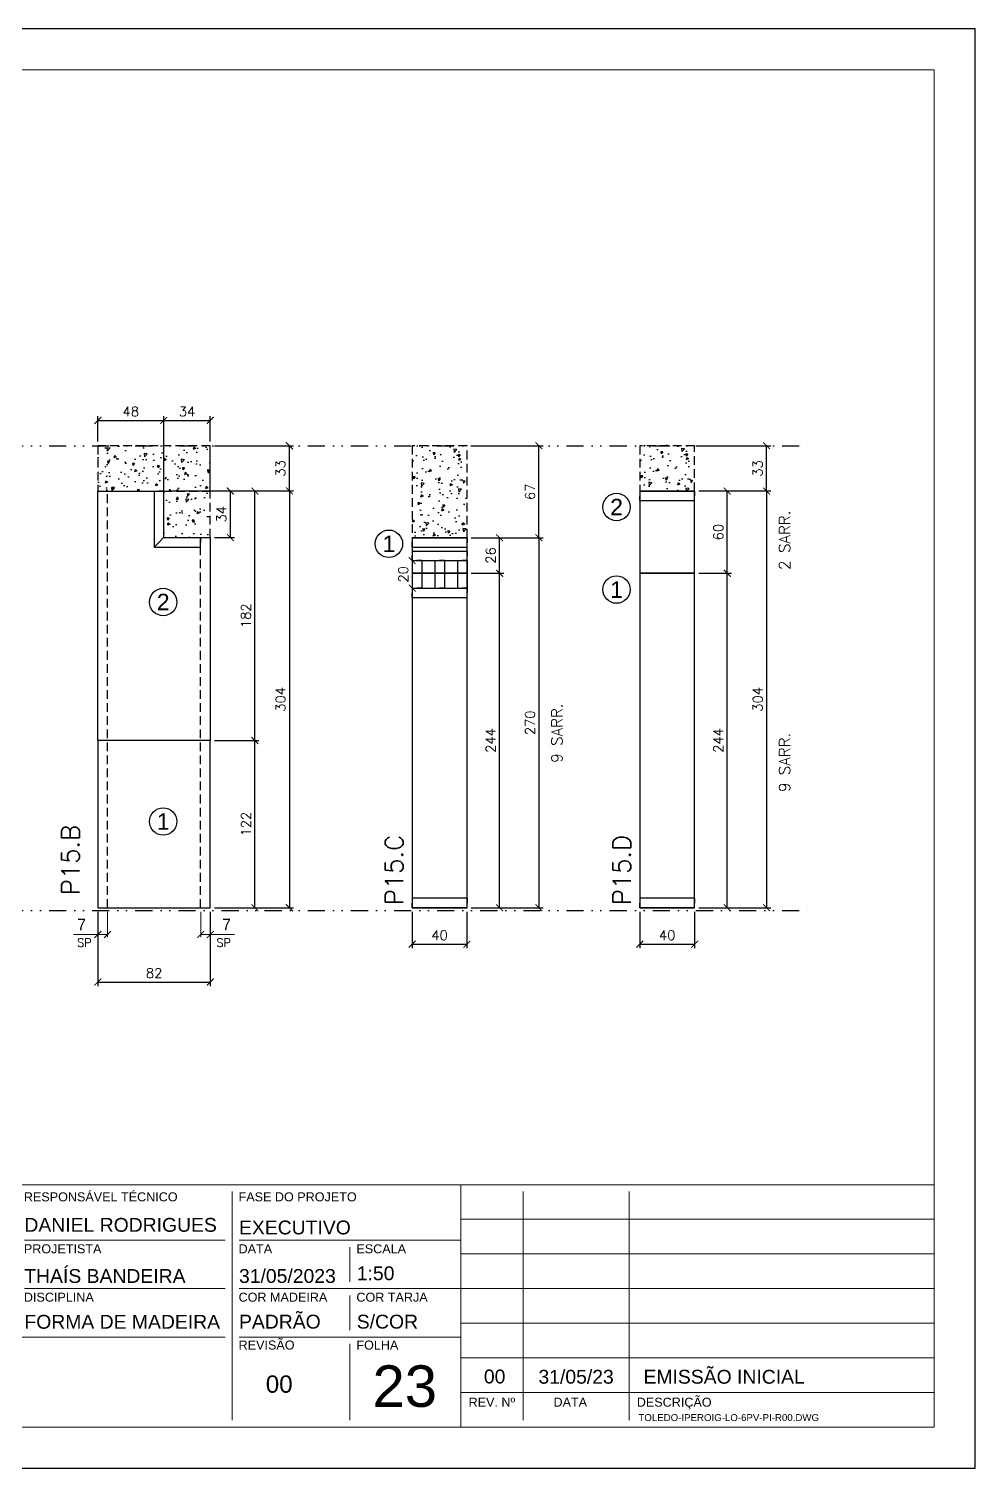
# Model space of a CAD drawing. Extents: x -23436 to 4767, y -4131 to 9755.
# Drawn here: x -15127 to -14436, y 2932 to 3982 of the extents above; entities that cross this region are included whole.
import ezdxf
from ezdxf.enums import TextEntityAlignment as Align

# ---------------------------------------------------------------- set-up
doc = ezdxf.new("R2010")
doc.units = 0
doc.header["$PDMODE"] = 2
doc.header["$PDSIZE"] = 10
doc.linetypes.add('DIVIDE2', pattern=[0.625, 0.25, -0.125, 0, -0.125, 0, -0.125])
doc.linetypes.add('HIDDEN', pattern=[9.525, 6.35, -3.175])
doc.layers.get('0').update_dxf_attribs({"lineweight": 13})
doc.layers.get('Defpoints').update_dxf_attribs({"lineweight": 13})
for name, color, linetype in [('Concreto', 250, 'HIDDEN'), ('Cota', 4, 'Continuous'), ('MB Logo', 254, 'Continuous'), ('Nível', 160, 'Continuous'), ('Painéis', 30, 'Continuous'), ('Romaneio', 10, 'Continuous'), ('Sarr 7x7', 104, 'Continuous'), ('Sarrafo de Pressão', 42, 'HIDDEN')]:
    doc.layers.add(name, color=color, linetype=linetype)
for name, color, linetype, lineweight in [('FOLHA MB', 7, 'Continuous', 13), ('N° FOLHA', 5, 'Continuous', 13), ('Texto Seção', 7, 'Continuous', 15)]:
    doc.layers.add(name, color=color, linetype=linetype, lineweight=lineweight)
doc.layers.add('Laje_Perimetro', color=7, linetype='Continuous', plot=False)
doc.styles.add('ARIAL', font='arial.ttf', dxfattribs={"oblique": 15, "height": 25})
doc.styles.add('MB_C01', font='arial.ttf', dxfattribs={"height": 1.3})
doc.styles.add('MB_C02', font='arial.ttf', dxfattribs={"height": 2})
doc.styles.add('MB_C03', font='arial.ttf', dxfattribs={"height": 2.5})
doc.styles.add('MB_C04', font='arial.ttf', dxfattribs={"height": 6})
doc.styles.add('REGUA-120', font='ROMANS.shx', dxfattribs={"height": 15})
doc.styles.add('ROMANS', font='romans.shx')
doc.styles.add('ROMAS860', font='ROMAS860.SHX')
doc.dimstyles.new('cotas', dxfattribs={"dimtxt": 8.5, "dimasz": 5, "dimexe": 2, "dimexo": 3, "dimgap": 3, "dimtad": 1, "dimdec": 1, "dimzin": 9, "dimdsep": 46, "dimtxsty": 'ROMAS860', "dimblk": 'ARCHTICK', "dimcen": 0, "dimclrd": 4, "dimclre": 4, "dimclrt": 1, "dimadec": 0, "dimazin": 2, "dimtfac": 1, "dimtdec": 1, "dimtix": 1, "dimtmove": 0, "dimatfit": 2, "dimldrblk": 'OBLIQUE', "dimfxl": 0, "dimtolj": 1, "dimtzin": 0, "dimlwd": 13, "dimlwe": 13, "dimarcsym": 0})
doc.dimstyles.new('PAINEL', dxfattribs={"dimtxt": 7, "dimasz": 5, "dimexe": 3, "dimexo": 3, "dimgap": 3, "dimtad": 1, "dimdec": 1, "dimzin": 12, "dimdsep": 46, "dimtxsty": 'ROMANS', "dimblk": 'ARCHTICK', "dimcen": 0, "dimclrd": 4, "dimclre": 4, "dimclrt": 1, "dimadec": 1, "dimazin": 3, "dimtfac": 1, "dimtdec": 1, "dimtmove": 0, "dimatfit": 3, "dimldrblk": 'OBLIQUE', "dimfxl": 0, "dimtolj": 1, "dimtzin": 12, "dimarcsym": 0})
pattern_1 = [(230, (1704.835, -9e-13), (-18.218467, 1.593909), [1.905, -20.955]), (175, (1704.835, -9e-13), (3.524342, -19.105685), [1.524, -16.764058]), (280.45144, (1703.317, 0.133), (-14.694125, -17.511775), [1.619, -17.809024]), (226.1842, (1704.835, -5.08), (-27.107904, 4.204233), [2.8575, -31.4325]), (276.63556, (1702.576, -4.73), (-23.740413, -24.742612), [2.428502, -26.71356]), (171.18415, (1704.835, -5.08), (-23.740413, -24.742612), [2.285997, -25.145973]), (201, (1702.295, -3.81), (-15.161439, 10.22652), [1.905, -20.955]), (146, (1702.295, -3.81), (-6.180203, -18.418797), [1.524, -16.764]), (251.45145, (1701.031, -2.958), (-21.341642, -8.192277), [1.619, -17.808994]), (217.5, (1704.835, -9e-13), (-0.3088603, -8.455504), [0, -16.5608, 0, -17.018, 0, -16.8275]), (187.5, (1704.835, -9e-13), (-6.6819663, -10.0180575), [0, -9.7028, 0, -16.1798, 0, -6.4135]), (147.5, (1710.499, -9e-13), (-13.5590595, 0.5728744), [0, -6.35, 0, -19.812, 0, -26.289]), (137.5, (1713.039, -9e-13), (-14.812918, -2.542649), [0, -8.255, 0, -13.1572, 0, -18.669])]

# ---------------------------------------------------------------- blocks, each defined once
blk = doc.blocks.new('A$C169d8357')
at = {"layer": 'FOLHA MB', "color": 1}
for p, q in [((1109.8, 356.7), (70, 356.7)), ((943.1, 351.7), (943.1, 185)), ((1109.8, 356.7), (1109.8, 179.9)), ((1455, 356.7), (1109.8, 356.7)), ((1155.3, 185), (1155.3, 351.7)), ((1232.6, 351.7), (1232.6, 185)), ((1455, 331.5), (1109.8, 331.5)), ((938.1, 316.3), (791.6, 316.3)), ((1109.8, 316.3), (948.2, 316.3)), ((1029, 311.3), (1029, 286)), ((1455, 306.2), (1109.8, 306.2)), ((938.1, 281), (791.6, 281)), ((1109.8, 281), (948.2, 281)), ((1029, 275.9), (1029, 250.7)), ((1455, 281), (1109.8, 281)), ((1455, 255.7), (1109.8, 255.7)), ((938.1, 245.6), (450.7, 245.6)), ((1109.8, 245.6), (948.2, 245.6)), ((1029, 240.6), (1029, 185)), ((1455, 230.4), (1109.8, 230.4)), ((1455, 205.2), (1109.8, 205.2))]:
    blk.add_line(p, q, dxfattribs=at)
for points in [[(0, 1199.9), (0, 149.9), (1485, 149.9), (1485, 1199.9)], [(70, 1169.9), (70, 179.9), (1455, 179.9), (1455, 1169.9)]]:
    blk.add_lwpolyline(points, close=True, dxfattribs=at)
at = {"layer": 'FOLHA MB', "color": 6, "style": 'MB_C01'}
for s, height, p in [('RESPONSÁVEL TÉCNICO', 6.566, (791.2, 344.6)), ('FASE DO PROJETO', 6.566, (947.8, 344.6)), ('PROJETISTA', 6.57, (791.2, 306.7)), ('DATA', 6.57, (947.8, 306.7)), ('ESCALA', 6.57, (1033.7, 306.7)), ('DISCIPLINA', 6.57, (791.2, 271.4)), ('COR MADEIRA', 6.566, (947.8, 271.4)), ('COR TARJA', 6.57, (1033.7, 271.4)), ('REVISÃO', 6.57, (947.8, 236.5)), ('FOLHA', 6.57, (1033.7, 236.5))]:
    blk.add_text(s, height=height, dxfattribs=at).set_placement(p)
at = {"layer": 'FOLHA MB', "color": 5}
for s, height, style, p in [('DANIEL RODRIGUES', 10.102, 'MB_C02', (791.6, 322.4)), ('EXECUTIVO', 10.1, 'MB_C02', (948.1, 320.5)), ('THAÍS BANDEIRA', 10.102, 'MB_C02', (791.5, 285.1)), ('31/05/2023', 10.1, 'MB_C02', (948.1, 285.1)), ('1:50', 10.1, 'MB_C02', (1034, 287.1)), ('PADRÃO', 10.1, 'MB_C02', (948.1, 251.8)), ('FORMA DE MADEIRA', 10.102, 'MB_C02', (791.6, 251.7)), ('S/COR', 10.1, 'MB_C02', (1034, 251.8)), ('00', 10.1, 'MB_C02', (1126.7, 211.8)), ('31/05/23', 10.1, 'MB_C02', (1166.5, 211.6)), ('EMISSÃO INICIAL', 10.102, 'MB_C02', (1243.1, 211.6)), ('00', 12.63, 'MB_C03', (967.6, 205))]:
    blk.add_text(s, height=height, dxfattribs=dict(at, style=style)).set_placement(p)
at = {"layer": 'FOLHA MB', "color": 6, "style": 'MB_C01'}
for s, p in [('REV. Nº', (1132.5, 198.1)), ('DATA', (1189.7, 198.1)), ('DESCRIÇÃO', (1265.5, 198.1))]:
    blk.add_text(s, height=6.57, dxfattribs=at).set_placement(p, align=Align.MIDDLE_CENTER)
at = {"layer": 'FOLHA MB', "insert": (1239.4, 189.4), "char_height": 5.051, "width": 210.818, "attachment_point": 1, "style": 'MB_C04'}
blk.add_mtext('TOLEDO-IPEROIG-LO-6PV-PI-R00.DWG', dxfattribs=at)
blk = doc.blocks.new('_ArchTick')
at = {"color": 0, "linetype": 'ByBlock', "const_width": 0.15}
blk.add_lwpolyline([(-0.5, -0.5), (0.5, 0.5)], dxfattribs=at)
blk = doc.blocks.new('*D390')
at = {"layer": 'Cota', "color": 4, "lineweight": 13, "transparency": 16777216}
for p, q in [((-15001.2, 3338.1), (-15001.2, 3319.6)), ((-14994.2, 3338.1), (-14994.2, 3319.6)), ((-15001.2, 3321.6), (-14994.2, 3321.6)), ((-14994.2, 3321.6), (-14976.6, 3321.6))]:
    blk.add_line(p, q, dxfattribs=at)
at = {"layer": 'Defpoints', "color": 0, "transparency": 16777216}
for p in [(-15001.2, 3341.1), (-14994.2, 3341.1), (-14994.2, 3321.6)]:
    blk.add_point(p, dxfattribs=at)
at = {"layer": 'Cota', "color": 4, "lineweight": 13, "transparency": 16777216, "xscale": 5, "yscale": 5, "zscale": 5, "rotation": 180}
blk.add_blockref('_ArchTick', (-15001.2, 3321.6), dxfattribs=at)
at = {"layer": 'Cota', "color": 4, "lineweight": 13, "transparency": 16777216, "xscale": 5, "yscale": 5, "zscale": 5}
blk.add_blockref('_ArchTick', (-14994.2, 3321.6), dxfattribs=at)
at = {"layer": 'Cota', "color": 1, "transparency": 16777216, "insert": (-14982.4, 3328.8), "char_height": 8.5, "attachment_point": 5, "style": 'ROMAS860'}
blk.add_mtext('\\A1;7', dxfattribs=at)
blk = doc.blocks.new('_OBLIQUE')
at = {"color": 0, "linetype": 'ByBlock', "lineweight": -2}
for p, q in [((0, 0), (-1, 0)), ((-0.5, -0.5), (0.5, 0.5))]:
    blk.add_line(p, q, dxfattribs=at)
blk = doc.blocks.new('*D301')
at = {"layer": 'Cota', "color": 4, "lineweight": -2, "transparency": 16777216}
for p, q in [((-15076.2, 3338.1), (-15076.2, 3283.9)), ((-14994.2, 3338.1), (-14994.2, 3283.9)), ((-15076.2, 3286.9), (-14994.2, 3286.9))]:
    blk.add_line(p, q, dxfattribs=at)
at = {"layer": 'Defpoints', "color": 0, "transparency": 16777216}
for p in [(-15076.2, 3341.1), (-14994.2, 3341.1), (-14994.2, 3286.9)]:
    blk.add_point(p, dxfattribs=at)
at = {"layer": 'Cota', "color": 4, "lineweight": -2, "transparency": 16777216, "xscale": 5, "yscale": 5, "zscale": 5, "rotation": 180}
blk.add_blockref('_ArchTick', (-15076.2, 3286.9), dxfattribs=at)
at = {"layer": 'Cota', "color": 4, "lineweight": -2, "transparency": 16777216, "xscale": 5, "yscale": 5, "zscale": 5}
blk.add_blockref('_ArchTick', (-14994.2, 3286.9), dxfattribs=at)
at = {"layer": 'Cota', "color": 1, "transparency": 16777216, "insert": (-15035.2, 3293.4), "char_height": 7, "attachment_point": 5, "style": 'ROMANS'}
blk.add_mtext('\\A1;82', dxfattribs=at)
blk = doc.blocks.new('*D302')
at = {"layer": 'Cota', "color": 4, "lineweight": 13, "transparency": 16777216}
for p, q in [((-15076.2, 3338.1), (-15076.2, 3319.6)), ((-15069.2, 3338.1), (-15069.2, 3319.6)), ((-15076.2, 3321.6), (-15093.9, 3321.6)), ((-15069.2, 3321.6), (-15076.2, 3321.6))]:
    blk.add_line(p, q, dxfattribs=at)
at = {"layer": 'Defpoints', "color": 0, "transparency": 16777216}
for p in [(-15076.2, 3341.1), (-15069.2, 3341.1), (-15076.2, 3321.6)]:
    blk.add_point(p, dxfattribs=at)
at = {"layer": 'Cota', "color": 4, "lineweight": 13, "transparency": 16777216, "xscale": 5, "yscale": 5, "zscale": 5, "rotation": 180}
blk.add_blockref('_ArchTick', (-15076.2, 3321.6), dxfattribs=at)
at = {"layer": 'Cota', "color": 4, "lineweight": 13, "transparency": 16777216, "xscale": 5, "yscale": 5, "zscale": 5}
blk.add_blockref('_ArchTick', (-15069.2, 3321.6), dxfattribs=at)
at = {"layer": 'Cota', "color": 1, "transparency": 16777216, "insert": (-15088.1, 3328.8), "char_height": 8.5, "attachment_point": 5, "style": 'ROMAS860'}
blk.add_mtext('\\A1;7', dxfattribs=at)
blk = doc.blocks.new('*D303')
at = {"layer": 'Cota', "color": 4, "lineweight": -2, "transparency": 16777216}
for p, q in [((-14991.2, 3463.1), (-14958.7, 3463.1)), ((-14961.7, 3341.1), (-14961.7, 3463.1)), ((-14991.2, 3341.1), (-14958.7, 3341.1))]:
    blk.add_line(p, q, dxfattribs=at)
at = {"layer": 'Defpoints', "color": 0, "transparency": 16777216}
for p in [(-14994.2, 3463.1), (-14961.7, 3463.1), (-14994.2, 3341.1)]:
    blk.add_point(p, dxfattribs=at)
at = {"layer": 'Cota', "color": 4, "lineweight": -2, "transparency": 16777216, "xscale": 5, "yscale": 5, "zscale": 5}
for p, rotation in [((-14961.7, 3463.1), 90), ((-14961.7, 3341.1), 270)]:
    blk.add_blockref('_ArchTick', p, dxfattribs=dict(at, rotation=rotation))
at = {"layer": 'Cota', "color": 1, "transparency": 16777216, "insert": (-14968.2, 3402.1), "char_height": 7, "attachment_point": 5, "rotation": 90, "style": 'ROMANS'}
blk.add_mtext('\\A1;122', dxfattribs=at)
blk = doc.blocks.new('*D304')
at = {"layer": 'Cota', "color": 4, "lineweight": -2, "transparency": 16777216}
for p, q in [((-14991.2, 3645.1), (-14958.7, 3645.1)), ((-14961.7, 3463.1), (-14961.7, 3645.1)), ((-14991.2, 3463.1), (-14958.7, 3463.1))]:
    blk.add_line(p, q, dxfattribs=at)
at = {"layer": 'Defpoints', "color": 0, "transparency": 16777216}
for p in [(-14994.2, 3645.1), (-14961.7, 3645.1), (-14994.2, 3463.1)]:
    blk.add_point(p, dxfattribs=at)
at = {"layer": 'Cota', "color": 4, "lineweight": -2, "transparency": 16777216, "xscale": 5, "yscale": 5, "zscale": 5}
for p, rotation in [((-14961.7, 3645.1), 90), ((-14961.7, 3463.1), 270)]:
    blk.add_blockref('_ArchTick', p, dxfattribs=dict(at, rotation=rotation))
at = {"layer": 'Cota', "color": 1, "transparency": 16777216, "insert": (-14968.2, 3554.1), "char_height": 7, "attachment_point": 5, "rotation": 90, "style": 'ROMANS'}
blk.add_mtext('\\A1;182', dxfattribs=at)
blk = doc.blocks.new('*D305')
at = {"layer": 'Cota', "color": 4, "lineweight": -2, "transparency": 16777216}
for p, q in [((-14991.2, 3678.1), (-14933.5, 3678.1)), ((-14936.5, 3645.1), (-14936.5, 3678.1)), ((-14991.2, 3645.1), (-14933.5, 3645.1))]:
    blk.add_line(p, q, dxfattribs=at)
at = {"layer": 'Defpoints', "color": 0, "transparency": 16777216}
for p in [(-14994.2, 3678.1), (-14936.5, 3678.1), (-14994.2, 3645.1)]:
    blk.add_point(p, dxfattribs=at)
at = {"layer": 'Cota', "color": 4, "lineweight": -2, "transparency": 16777216, "xscale": 5, "yscale": 5, "zscale": 5}
for p, rotation in [((-14936.5, 3678.1), 90), ((-14936.5, 3645.1), 270)]:
    blk.add_blockref('_ArchTick', p, dxfattribs=dict(at, rotation=rotation))
at = {"layer": 'Cota', "color": 1, "transparency": 16777216, "insert": (-14943, 3661.6), "char_height": 7, "attachment_point": 5, "rotation": 90, "style": 'ROMANS'}
blk.add_mtext('\\A1;33', dxfattribs=at)
blk = doc.blocks.new('*D306')
at = {"layer": 'Cota', "color": 4, "lineweight": -2, "transparency": 16777216}
for p, q in [((-14991.2, 3645.1), (-14933.5, 3645.1)), ((-14936.5, 3645.1), (-14936.5, 3341.1)), ((-14991.2, 3341.1), (-14933.5, 3341.1))]:
    blk.add_line(p, q, dxfattribs=at)
at = {"layer": 'Defpoints', "color": 0, "transparency": 16777216}
for p in [(-14994.2, 3645.1), (-14994.2, 3341.1), (-14936.5, 3341.1)]:
    blk.add_point(p, dxfattribs=at)
at = {"layer": 'Cota', "color": 4, "lineweight": -2, "transparency": 16777216, "xscale": 5, "yscale": 5, "zscale": 5}
for p, rotation in [((-14936.5, 3645.1), 90), ((-14936.5, 3341.1), 270)]:
    blk.add_blockref('_ArchTick', p, dxfattribs=dict(at, rotation=rotation))
at = {"layer": 'Cota', "color": 1, "transparency": 16777216, "insert": (-14943, 3493.1), "char_height": 7, "attachment_point": 5, "rotation": 90, "style": 'ROMANS'}
blk.add_mtext('\\A1;304', dxfattribs=at)
blk = doc.blocks.new('*D307')
at = {"layer": 'Cota', "color": 4, "lineweight": -2, "transparency": 16777216}
for p, q in [((-15076.2, 3681.1), (-15076.2, 3699.6)), ((-15076.2, 3696.6), (-15028.2, 3696.6)), ((-15028.2, 3648.1), (-15028.2, 3699.6))]:
    blk.add_line(p, q, dxfattribs=at)
at = {"layer": 'Defpoints', "color": 0, "transparency": 16777216}
for p in [(-15028.2, 3696.6), (-15076.2, 3678.1), (-15028.2, 3645.1)]:
    blk.add_point(p, dxfattribs=at)
at = {"layer": 'Cota', "color": 4, "lineweight": -2, "transparency": 16777216, "xscale": 5, "yscale": 5, "zscale": 5, "rotation": 180}
blk.add_blockref('_ArchTick', (-15076.2, 3696.6), dxfattribs=at)
at = {"layer": 'Cota', "color": 4, "lineweight": -2, "transparency": 16777216, "xscale": 5, "yscale": 5, "zscale": 5}
blk.add_blockref('_ArchTick', (-15028.2, 3696.6), dxfattribs=at)
at = {"layer": 'Cota', "color": 1, "transparency": 16777216, "insert": (-15052.2, 3703.1), "char_height": 7, "attachment_point": 5, "style": 'ROMANS'}
blk.add_mtext('\\A1;48', dxfattribs=at)
blk = doc.blocks.new('*D308')
at = {"layer": 'Cota', "color": 4, "lineweight": -2, "transparency": 16777216}
for p, q in [((-15028.2, 3681.1), (-15028.2, 3699.6)), ((-15028.2, 3696.6), (-14994.2, 3696.6)), ((-14994.2, 3681.1), (-14994.2, 3699.6))]:
    blk.add_line(p, q, dxfattribs=at)
at = {"layer": 'Defpoints', "color": 0, "transparency": 16777216}
for p in [(-14994.2, 3696.6), (-15028.2, 3678.1), (-14994.2, 3678.1)]:
    blk.add_point(p, dxfattribs=at)
at = {"layer": 'Cota', "color": 4, "lineweight": -2, "transparency": 16777216, "xscale": 5, "yscale": 5, "zscale": 5, "rotation": 180}
blk.add_blockref('_ArchTick', (-15028.2, 3696.6), dxfattribs=at)
at = {"layer": 'Cota', "color": 4, "lineweight": -2, "transparency": 16777216, "xscale": 5, "yscale": 5, "zscale": 5}
blk.add_blockref('_ArchTick', (-14994.2, 3696.6), dxfattribs=at)
at = {"layer": 'Cota', "color": 1, "transparency": 16777216, "insert": (-15011.2, 3703.1), "char_height": 7, "attachment_point": 5, "style": 'ROMANS'}
blk.add_mtext('\\A1;34', dxfattribs=at)
blk = doc.blocks.new('*D309')
at = {"layer": 'Cota', "color": 4, "lineweight": -2, "transparency": 16777216}
for p, q in [((-15025.2, 3645.1), (-14976.6, 3645.1)), ((-14979.6, 3611.1), (-14979.6, 3645.1)), ((-14991.2, 3611.1), (-14976.6, 3611.1))]:
    blk.add_line(p, q, dxfattribs=at)
at = {"layer": 'Defpoints', "color": 0, "transparency": 16777216}
for p in [(-15028.2, 3645.1), (-14979.6, 3645.1), (-14994.2, 3611.1)]:
    blk.add_point(p, dxfattribs=at)
at = {"layer": 'Cota', "color": 4, "lineweight": -2, "transparency": 16777216, "xscale": 5, "yscale": 5, "zscale": 5}
for p, rotation in [((-14979.6, 3645.1), 90), ((-14979.6, 3611.1), 270)]:
    blk.add_blockref('_ArchTick', p, dxfattribs=dict(at, rotation=rotation))
at = {"layer": 'Cota', "color": 1, "transparency": 16777216, "insert": (-14986.1, 3628.1), "char_height": 7, "attachment_point": 5, "rotation": 90, "style": 'ROMANS'}
blk.add_mtext('\\A1;34', dxfattribs=at)
blk = doc.blocks.new('*D317')
at = {"layer": 'Cota', "color": 4, "lineweight": -2, "transparency": 16777216}
for p, q in [((-14804, 3585.1), (-14780.2, 3585.1)), ((-14783.2, 3341.1), (-14783.2, 3585.1)), ((-14804, 3341.1), (-14780.2, 3341.1))]:
    blk.add_line(p, q, dxfattribs=at)
at = {"layer": 'Defpoints', "color": 0, "transparency": 16777216}
for p in [(-14807, 3585.1), (-14783.2, 3585.1), (-14807, 3341.1)]:
    blk.add_point(p, dxfattribs=at)
at = {"layer": 'Cota', "color": 4, "lineweight": -2, "transparency": 16777216, "xscale": 5, "yscale": 5, "zscale": 5}
for p, rotation in [((-14783.2, 3585.1), 90), ((-14783.2, 3341.1), 270)]:
    blk.add_blockref('_ArchTick', p, dxfattribs=dict(at, rotation=rotation))
at = {"layer": 'Cota', "color": 1, "transparency": 16777216, "insert": (-14789.7, 3463.1), "char_height": 7, "attachment_point": 5, "rotation": 90, "style": 'ROMANS'}
blk.add_mtext('\\A1;244', dxfattribs=at)
blk = doc.blocks.new('*D318')
at = {"layer": 'Cota', "color": 4, "lineweight": -2, "transparency": 16777216}
for p, q in [((-14804, 3611), (-14780.2, 3611)), ((-14783.2, 3585.1), (-14783.2, 3611)), ((-14804, 3585.1), (-14780.2, 3585.1))]:
    blk.add_line(p, q, dxfattribs=at)
at = {"layer": 'Defpoints', "color": 0, "transparency": 16777216}
for p in [(-14807, 3611), (-14783.2, 3611), (-14807, 3585.1)]:
    blk.add_point(p, dxfattribs=at)
at = {"layer": 'Cota', "color": 4, "lineweight": -2, "transparency": 16777216, "xscale": 5, "yscale": 5, "zscale": 5}
for p, rotation in [((-14783.2, 3611), 90), ((-14783.2, 3585.1), 270)]:
    blk.add_blockref('_ArchTick', p, dxfattribs=dict(at, rotation=rotation))
at = {"layer": 'Cota', "color": 1, "transparency": 16777216, "insert": (-14789.7, 3598.1), "char_height": 7, "attachment_point": 5, "rotation": 90, "style": 'ROMANS'}
blk.add_mtext('\\A1;26', dxfattribs=at)
blk = doc.blocks.new('*D319')
at = {"layer": 'Cota', "color": 4, "lineweight": -2, "transparency": 16777216}
for p, q in [((-14804, 3678.1), (-14751.5, 3678.1)), ((-14754.5, 3611), (-14754.5, 3678.1)), ((-14804, 3611), (-14751.5, 3611))]:
    blk.add_line(p, q, dxfattribs=at)
at = {"layer": 'Defpoints', "color": 0, "transparency": 16777216}
for p in [(-14807, 3678.1), (-14754.5, 3678.1), (-14807, 3611)]:
    blk.add_point(p, dxfattribs=at)
at = {"layer": 'Cota', "color": 4, "lineweight": -2, "transparency": 16777216, "xscale": 5, "yscale": 5, "zscale": 5}
for p, rotation in [((-14754.5, 3678.1), 90), ((-14754.5, 3611), 270)]:
    blk.add_blockref('_ArchTick', p, dxfattribs=dict(at, rotation=rotation))
at = {"layer": 'Cota', "color": 1, "transparency": 16777216, "insert": (-14761, 3644.5), "char_height": 7, "attachment_point": 5, "rotation": 90, "style": 'ROMANS'}
blk.add_mtext('\\A1;67', dxfattribs=at)
blk = doc.blocks.new('*D320')
at = {"layer": 'Cota', "color": 4, "lineweight": -2, "transparency": 16777216}
for p, q in [((-14804, 3611), (-14751.5, 3611)), ((-14754.5, 3611), (-14754.5, 3341.1)), ((-14798.9, 3341.1), (-14751.5, 3341.1))]:
    blk.add_line(p, q, dxfattribs=at)
at = {"layer": 'Defpoints', "color": 0, "transparency": 16777216}
for p in [(-14807, 3611), (-14801.9, 3341.1), (-14754.5, 3341.1)]:
    blk.add_point(p, dxfattribs=at)
at = {"layer": 'Cota', "color": 4, "lineweight": -2, "transparency": 16777216, "xscale": 5, "yscale": 5, "zscale": 5}
for p, rotation in [((-14754.5, 3611), 90), ((-14754.5, 3341.1), 270)]:
    blk.add_blockref('_ArchTick', p, dxfattribs=dict(at, rotation=rotation))
at = {"layer": 'Cota', "color": 1, "transparency": 16777216, "insert": (-14761, 3476), "char_height": 7, "attachment_point": 5, "rotation": 90, "style": 'ROMANS'}
blk.add_mtext('\\A1;270', dxfattribs=at)
blk = doc.blocks.new('*D321')
at = {"layer": 'Cota', "color": 4, "lineweight": -2, "transparency": 16777216}
for p, q in [((-14847, 3338.1), (-14847, 3311.5)), ((-14807, 3338.1), (-14807, 3311.5)), ((-14847, 3314.5), (-14807, 3314.5))]:
    blk.add_line(p, q, dxfattribs=at)
at = {"layer": 'Defpoints', "color": 0, "transparency": 16777216}
for p in [(-14847, 3341.1), (-14807, 3341.1), (-14807, 3314.5)]:
    blk.add_point(p, dxfattribs=at)
at = {"layer": 'Cota', "color": 4, "lineweight": -2, "transparency": 16777216, "xscale": 5, "yscale": 5, "zscale": 5, "rotation": 180}
blk.add_blockref('_ArchTick', (-14847, 3314.5), dxfattribs=at)
at = {"layer": 'Cota', "color": 4, "lineweight": -2, "transparency": 16777216, "xscale": 5, "yscale": 5, "zscale": 5}
blk.add_blockref('_ArchTick', (-14807, 3314.5), dxfattribs=at)
at = {"layer": 'Cota', "color": 1, "transparency": 16777216, "insert": (-14827, 3321), "char_height": 7, "attachment_point": 5, "style": 'ROMANS'}
blk.add_mtext('\\A1;40', dxfattribs=at)
blk = doc.blocks.new('*D322')
at = {"layer": 'Cota', "color": 4, "lineweight": -2, "transparency": 16777216}
for p, q in [((-14638, 3585.1), (-14614.2, 3585.1)), ((-14617.2, 3341.1), (-14617.2, 3585.1)), ((-14638, 3341.1), (-14614.2, 3341.1))]:
    blk.add_line(p, q, dxfattribs=at)
at = {"layer": 'Defpoints', "color": 0, "transparency": 16777216}
for p in [(-14641, 3585.1), (-14617.2, 3585.1), (-14641, 3341.1)]:
    blk.add_point(p, dxfattribs=at)
at = {"layer": 'Cota', "color": 4, "lineweight": -2, "transparency": 16777216, "xscale": 5, "yscale": 5, "zscale": 5}
for p, rotation in [((-14617.2, 3585.1), 90), ((-14617.2, 3341.1), 270)]:
    blk.add_blockref('_ArchTick', p, dxfattribs=dict(at, rotation=rotation))
at = {"layer": 'Cota', "color": 1, "transparency": 16777216, "insert": (-14623.7, 3463.1), "char_height": 7, "attachment_point": 5, "rotation": 90, "style": 'ROMANS'}
blk.add_mtext('\\A1;244', dxfattribs=at)
blk = doc.blocks.new('*D323')
at = {"layer": 'Cota', "color": 4, "lineweight": -2, "transparency": 16777216}
for p, q in [((-14638, 3645.1), (-14614.2, 3645.1)), ((-14617.2, 3585.1), (-14617.2, 3645.1)), ((-14638, 3585.1), (-14614.2, 3585.1))]:
    blk.add_line(p, q, dxfattribs=at)
at = {"layer": 'Defpoints', "color": 0, "transparency": 16777216}
for p in [(-14641, 3645.1), (-14617.2, 3645.1), (-14641, 3585.1)]:
    blk.add_point(p, dxfattribs=at)
at = {"layer": 'Cota', "color": 4, "lineweight": -2, "transparency": 16777216, "xscale": 5, "yscale": 5, "zscale": 5}
for p, rotation in [((-14617.2, 3645.1), 90), ((-14617.2, 3585.1), 270)]:
    blk.add_blockref('_ArchTick', p, dxfattribs=dict(at, rotation=rotation))
at = {"layer": 'Cota', "color": 1, "transparency": 16777216, "insert": (-14623.7, 3615.1), "char_height": 7, "attachment_point": 5, "rotation": 90, "style": 'ROMANS'}
blk.add_mtext('\\A1;60', dxfattribs=at)
blk = doc.blocks.new('*D324')
at = {"layer": 'Cota', "color": 4, "lineweight": -2, "transparency": 16777216}
for p, q in [((-14638, 3678.1), (-14585.5, 3678.1)), ((-14588.5, 3645.1), (-14588.5, 3678.1)), ((-14638, 3645.1), (-14585.5, 3645.1))]:
    blk.add_line(p, q, dxfattribs=at)
at = {"layer": 'Defpoints', "color": 0, "transparency": 16777216}
for p in [(-14641, 3678.1), (-14588.5, 3678.1), (-14641, 3645.1)]:
    blk.add_point(p, dxfattribs=at)
at = {"layer": 'Cota', "color": 4, "lineweight": -2, "transparency": 16777216, "xscale": 5, "yscale": 5, "zscale": 5}
for p, rotation in [((-14588.5, 3678.1), 90), ((-14588.5, 3645.1), 270)]:
    blk.add_blockref('_ArchTick', p, dxfattribs=dict(at, rotation=rotation))
at = {"layer": 'Cota', "color": 1, "transparency": 16777216, "insert": (-14595, 3661.6), "char_height": 7, "attachment_point": 5, "rotation": 90, "style": 'ROMANS'}
blk.add_mtext('\\A1;33', dxfattribs=at)
blk = doc.blocks.new('*D325')
at = {"layer": 'Cota', "color": 4, "lineweight": -2, "transparency": 16777216}
for p, q in [((-14638, 3645.1), (-14585.5, 3645.1)), ((-14588.5, 3645.1), (-14588.5, 3341.1)), ((-14632.8, 3341.1), (-14585.5, 3341.1))]:
    blk.add_line(p, q, dxfattribs=at)
at = {"layer": 'Defpoints', "color": 0, "transparency": 16777216}
for p in [(-14641, 3645.1), (-14635.8, 3341.1), (-14588.5, 3341.1)]:
    blk.add_point(p, dxfattribs=at)
at = {"layer": 'Cota', "color": 4, "lineweight": -2, "transparency": 16777216, "xscale": 5, "yscale": 5, "zscale": 5}
for p, rotation in [((-14588.5, 3645.1), 90), ((-14588.5, 3341.1), 270)]:
    blk.add_blockref('_ArchTick', p, dxfattribs=dict(at, rotation=rotation))
at = {"layer": 'Cota', "color": 1, "transparency": 16777216, "insert": (-14595, 3493.1), "char_height": 7, "attachment_point": 5, "rotation": 90, "style": 'ROMANS'}
blk.add_mtext('\\A1;304', dxfattribs=at)
blk = doc.blocks.new('*D326')
at = {"layer": 'Cota', "color": 4, "lineweight": -2, "transparency": 16777216}
for p, q in [((-14681, 3338.1), (-14681, 3311.5)), ((-14641, 3338.1), (-14641, 3311.5)), ((-14681, 3314.5), (-14641, 3314.5))]:
    blk.add_line(p, q, dxfattribs=at)
at = {"layer": 'Defpoints', "color": 0, "transparency": 16777216}
for p in [(-14681, 3341.1), (-14641, 3341.1), (-14641, 3314.5)]:
    blk.add_point(p, dxfattribs=at)
at = {"layer": 'Cota', "color": 4, "lineweight": -2, "transparency": 16777216, "xscale": 5, "yscale": 5, "zscale": 5, "rotation": 180}
blk.add_blockref('_ArchTick', (-14681, 3314.5), dxfattribs=at)
at = {"layer": 'Cota', "color": 4, "lineweight": -2, "transparency": 16777216, "xscale": 5, "yscale": 5, "zscale": 5}
blk.add_blockref('_ArchTick', (-14641, 3314.5), dxfattribs=at)
at = {"layer": 'Cota', "color": 1, "transparency": 16777216, "insert": (-14661, 3321), "char_height": 7, "attachment_point": 5, "style": 'ROMANS'}
blk.add_mtext('\\A1;40', dxfattribs=at)
blk = doc.blocks.new('*D1047')
at = {"layer": 'Cota', "color": 4, "lineweight": -2, "transparency": 16777216}
blk.add_line((-14847, 3594.3), (-14847, 3574.3), dxfattribs=at)
at = {"layer": 'Defpoints', "color": 0, "transparency": 16777216}
for p in [(-14847, 3594.3), (-14847, 3574.3), (-14847, 3574.3)]:
    blk.add_point(p, dxfattribs=at)
at = {"layer": 'Cota', "color": 4, "lineweight": -2, "transparency": 16777216, "xscale": 5, "yscale": 5, "zscale": 5}
for p, rotation in [((-14847, 3594.3), 90), ((-14847, 3574.3), 270)]:
    blk.add_blockref('_ArchTick', p, dxfattribs=dict(at, rotation=rotation))
at = {"layer": 'Cota', "color": 1, "transparency": 16777216, "insert": (-14853.5, 3584.3), "char_height": 7, "attachment_point": 5, "rotation": 90, "style": 'ROMANS'}
blk.add_mtext('\\A1;20', dxfattribs=at)

msp = doc.modelspace()

# ---------------------------------------------------------------- hatches: boundary and pattern name
at = {"layer": 'Concreto'}
h = msp.add_hatch(dxfattribs=at)
h.set_pattern_fill('AR-CONC', color=256, scale=0.1, angle=-180)
h.set_pattern_definition(pattern_1)
h.paths.add_polyline_path([(-15076.24, 3645.057), (-14994.24, 3645.057), (-14994.24, 3678.057), (-15076.24, 3678.057)])
h = msp.add_hatch(dxfattribs=at)
h.set_pattern_fill('AR-CONC', color=256, scale=0.1, angle=-180)
h.set_pattern_definition(pattern_1)
h.paths.add_polyline_path([(-15028.24, 3611.057), (-14994.24, 3611.057), (-14994.24, 3678.057), (-15028.24, 3678.057)])
h = msp.add_hatch(dxfattribs=at)
h.set_pattern_fill('AR-CONC', color=256, scale=0.1, angle=-180)
h.set_pattern_definition([(230, (1585, -9e-13), (-18.218467, 1.593909), [1.905, -20.955]), (175, (1585, -9e-13), (3.524342, -19.105685), [1.524, -16.764058]), (280.45144, (1583.482, 0.133), (-14.694125, -17.511775), [1.619, -17.809024]), (226.1842, (1585, -5.08), (-27.107904, 4.204233), [2.8575, -31.4325]), (276.63556, (1582.74, -4.73), (-23.740413, -24.742612), [2.428502, -26.71356]), (171.18415, (1585, -5.08), (-23.740413, -24.742612), [2.285997, -25.145973]), (201, (1582.46, -3.81), (-15.161439, 10.22652), [1.905, -20.955]), (146, (1582.46, -3.81), (-6.180203, -18.418797), [1.524, -16.764]), (251.45145, (1581.197, -2.958), (-21.341642, -8.192277), [1.619, -17.808994]), (217.5, (1585, -9e-13), (-0.3088603, -8.455504), [0, -16.5608, 0, -17.018, 0, -16.8275]), (187.5, (1585, -9e-13), (-6.6819663, -10.0180575), [0, -9.7028, 0, -16.1798, 0, -6.4135]), (147.5, (1590.664, -9e-13), (-13.5590595, 0.5728744), [0, -6.35, 0, -19.812, 0, -26.289]), (137.5, (1593.204, -9e-13), (-14.812918, -2.542649), [0, -8.255, 0, -13.1572, 0, -18.669])])
h.paths.add_polyline_path([(-14846.998, 3611.057), (-14806.998, 3611.057), (-14806.998, 3678.057), (-14846.998, 3678.057)])
h = msp.add_hatch(dxfattribs=at)
h.set_pattern_fill('AR-CONC', color=256, scale=0.1, angle=-180)
h.set_pattern_definition([(230, (1751.021, 0.51), (-18.218467, 1.593909), [1.905, -20.955]), (175, (1751.021, 0.51), (3.524342, -19.105685), [1.524, -16.764058]), (280.45144, (1749.503, 0.643), (-14.694125, -17.511775), [1.619, -17.809024]), (226.1842, (1751.02, -4.57), (-27.107904, 4.204233), [2.8575, -31.4325]), (276.63556, (1748.762, -4.22), (-23.740413, -24.742612), [2.428502, -26.71356]), (171.18415, (1751.02, -4.57), (-23.740413, -24.742612), [2.285997, -25.145973]), (201, (1748.481, -3.3), (-15.161439, 10.22652), [1.905, -20.955]), (146, (1748.481, -3.3), (-6.180203, -18.418797), [1.524, -16.764]), (251.45145, (1747.218, -2.448), (-21.341642, -8.192277), [1.619, -17.808994]), (217.5, (1751.021, 0.51), (-0.3088603, -8.455504), [0, -16.5608, 0, -17.018, 0, -16.8275]), (187.5, (1751.021, 0.51), (-6.6819663, -10.0180575), [0, -9.7028, 0, -16.1798, 0, -6.4135]), (147.5, (1756.685, 0.51), (-13.5590595, 0.5728744), [0, -6.35, 0, -19.812, 0, -26.289]), (137.5, (1759.225, 0.51), (-14.812918, -2.542649), [0, -8.255, 0, -13.1572, 0, -18.669])])
h.paths.add_polyline_path([(-14680.977, 3645.057), (-14640.977, 3645.057), (-14640.977, 3678.567), (-14680.977, 3678.567)])

# ---------------------------------------------------------------- linework, layer by layer
for points in [[(-15076.24, 3645.057), (-14994.24, 3645.057), (-14994.24, 3678.057), (-15076.24, 3678.057)], [(-15028.24, 3611.057), (-14994.24, 3611.057), (-14994.24, 3678.057), (-15028.24, 3678.057)], [(-14846.998, 3611.036), (-14806.998, 3611.036), (-14806.998, 3678.057), (-14846.998, 3678.057)], [(-14680.977, 3645.057), (-14640.977, 3645.057), (-14640.977, 3678.057), (-14680.977, 3678.057)]]:
    msp.add_lwpolyline(points, close=True, dxfattribs=at)
at = {"layer": 'Laje_Perimetro'}
msp.add_lwpolyline([(-14436.356, 3982.259), (-15921.377, 3982.259), (-15921.377, 2932.259), (-14436.356, 2932.259)], close=True, dxfattribs=at)
at = {"layer": 'Nível', "linetype": 'DIVIDE2', "ltscale": 50}
for p, q in [((-15489.218, 3678.057), (-14553.469, 3678.057)), ((-15489.218, 3339.057), (-14553.469, 3339.057))]:
    msp.add_line(p, q, dxfattribs=at)
at = {"layer": 'Painéis', "color": 32, "true_color": 0xcd6928}
for points in [[(-15076.24, 3463.057), (-15076.24, 3645.057), (-15028.24, 3645.057), (-15028.24, 3611.057), (-14994.24, 3611.057), (-14994.24, 3463.057)], [(-14680.977, 3585.057), (-14640.977, 3585.057), (-14640.977, 3645.057), (-14680.977, 3645.057)], [(-14846.998, 3585.057), (-14806.998, 3585.057), (-14806.998, 3611.036), (-14846.998, 3611.036)], [(-14846.998, 3341.057), (-14806.998, 3341.057), (-14806.998, 3585.057), (-14846.998, 3585.057)], [(-14680.977, 3341.057), (-14640.977, 3341.057), (-14640.977, 3585.057), (-14680.977, 3585.057)], [(-15076.24, 3341.057), (-14994.24, 3341.057), (-14994.24, 3463.057), (-15076.24, 3463.057)]]:
    msp.add_lwpolyline(points, close=True, dxfattribs=at)
at = {"layer": 'Romaneio'}
for centre in [(-14697.921, 3633.402), (-14863.942, 3606.626), (-14697.921, 3573.161), (-15028.56, 3564.122), (-15028.56, 3404.052)]:
    msp.add_circle(centre, 10, dxfattribs=at)
at = {"layer": 'Sarr 7x7', "color": 50}
for p, q in [((-15035.24, 3645.057), (-15031.74, 3645.057)), ((-15035.24, 3645.057), (-15035.24, 3604.057)), ((-15028.24, 3645.057), (-15031.74, 3645.057)), ((-15028.24, 3645.057), (-15028.24, 3611.057)), ((-14680.977, 3645.057), (-14680.977, 3641.557)), ((-14680.977, 3645.057), (-14640.977, 3645.057)), ((-14640.977, 3645.057), (-14640.977, 3641.557)), ((-14680.977, 3638.057), (-14680.977, 3641.557)), ((-14680.977, 3638.057), (-14640.977, 3638.057)), ((-14640.977, 3638.057), (-14640.977, 3641.557)), ((-15035.24, 3604.057), (-15031.74, 3607.557)), ((-15035.24, 3604.057), (-15001.24, 3604.057)), ((-15028.24, 3611.057), (-15031.74, 3607.557)), ((-15028.24, 3611.057), (-15001.24, 3611.057)), ((-15001.24, 3611.057), (-15001.24, 3607.557)), ((-15001.24, 3604.057), (-15001.24, 3607.557)), ((-14846.998, 3611.036), (-14846.998, 3607.536)), ((-14846.998, 3611.036), (-14806.998, 3611.036)), ((-14846.998, 3604.036), (-14846.998, 3607.536)), ((-14846.998, 3604.036), (-14806.998, 3604.036)), ((-14806.998, 3611.036), (-14806.998, 3607.536)), ((-14806.998, 3604.036), (-14806.998, 3607.536)), ((-14846.998, 3601.296), (-14846.998, 3597.796)), ((-14846.998, 3601.296), (-14806.998, 3601.296)), ((-14846.998, 3594.296), (-14846.998, 3597.796)), ((-14846.998, 3594.296), (-14843.498, 3594.296)), ((-14846.998, 3594.296), (-14846.998, 3574.296)), ((-14846.998, 3594.296), (-14806.998, 3594.296)), ((-14839.998, 3594.296), (-14843.498, 3594.296)), ((-14839.998, 3594.296), (-14839.998, 3574.296)), ((-14830.498, 3594.296), (-14826.998, 3594.296)), ((-14830.498, 3594.296), (-14830.498, 3574.296)), ((-14823.498, 3594.296), (-14826.998, 3594.296)), ((-14823.498, 3594.296), (-14823.498, 3574.296)), ((-14813.998, 3594.296), (-14810.498, 3594.296)), ((-14813.998, 3594.296), (-14813.998, 3574.296)), ((-14806.998, 3594.296), (-14810.498, 3594.296)), ((-14806.998, 3601.296), (-14806.998, 3597.796)), ((-14806.998, 3594.296), (-14806.998, 3597.796)), ((-14806.998, 3594.296), (-14806.998, 3574.296)), ((-14846.998, 3574.296), (-14846.998, 3570.796)), ((-14846.998, 3574.296), (-14806.998, 3574.296)), ((-14846.998, 3574.296), (-14843.498, 3574.296)), ((-14846.998, 3567.296), (-14846.998, 3570.796)), ((-14839.998, 3574.296), (-14843.498, 3574.296)), ((-14830.498, 3574.296), (-14826.998, 3574.296)), ((-14823.498, 3574.296), (-14826.998, 3574.296)), ((-14813.998, 3574.296), (-14810.498, 3574.296)), ((-14806.998, 3574.296), (-14810.498, 3574.296)), ((-14806.998, 3574.296), (-14806.998, 3570.796)), ((-14806.998, 3567.296), (-14806.998, 3570.796)), ((-14846.998, 3567.296), (-14806.998, 3567.296)), ((-14806.998, 3348.057), (-14846.998, 3348.057)), ((-14846.998, 3348.057), (-14846.998, 3344.557)), ((-14846.998, 3341.057), (-14846.998, 3344.557)), ((-14806.998, 3341.057), (-14846.998, 3341.057)), ((-14806.998, 3348.057), (-14806.998, 3344.557)), ((-14806.998, 3341.057), (-14806.998, 3344.557)), ((-14640.977, 3348.057), (-14680.977, 3348.057)), ((-14680.977, 3348.057), (-14680.977, 3344.557)), ((-14680.977, 3341.057), (-14680.977, 3344.557)), ((-14640.977, 3341.057), (-14680.977, 3341.057)), ((-14640.977, 3348.057), (-14640.977, 3344.557)), ((-14640.977, 3341.057), (-14640.977, 3344.557))]:
    msp.add_line(p, q, dxfattribs=at)
at = {"layer": 'Sarrafo de Pressão'}
for p, q in [((-15069.24, 3341.057), (-15069.24, 3645.057)), ((-15001.24, 3341.057), (-15001.24, 3611.057))]:
    msp.add_line(p, q, dxfattribs=at)

# ---------------------------------------------------------------- block references
at = {"layer": 'MB Logo'}
msp.add_blockref('A$C169d8357', (-15921.377, 2782.321), dxfattribs=at)

# ---------------------------------------------------------------- texts
at = {"layer": 'N° FOLHA', "color": 5, "style": 'MB_C04'}
msp.add_text('23', height=30.3061, dxfattribs=at).set_placement((-14875.91, 2977.003))
at = {"layer": 'Romaneio', "color": 0, "style": 'ARIAL'}
for s, p in [('2', (-14697.921, 3633.402)), ('1', (-14863.942, 3606.626)), ('2', (-15028.56, 3564.122)), ('1', (-14697.921, 3573.161)), ('1', (-15028.56, 3404.052))]:
    msp.add_text(s, height=12, dxfattribs=at).set_placement(p, align=Align.MIDDLE_CENTER)
at = {"layer": 'Texto Seção', "linetype": 'Continuous', "style": 'ROMANS'}
for s, p in [('2 SARR.', (-14571.404, 3587.552)), ('9 SARR.', (-14737.425, 3446.861)), ('9 SARR.', (-14571.404, 3425.499))]:
    msp.add_text(s, height=8, rotation=90, dxfattribs=at).set_placement(p)
at = {"layer": 'Texto Seção', "char_height": 13, "width": 285.32988, "attachment_point": 7, "rotation": 90, "style": 'REGUA-120'}
for s, insert in [('P15.B', (-15089.711, 3350.308)), ('P15.C', (-14853.65, 3342.984)), ('P15.D', (-14687.629, 3342.984))]:
    msp.add_mtext(s, dxfattribs=dict(at, insert=insert))
at = {"layer": 'Texto Seção', "char_height": 6, "style": 'ROMANS'}
for insert, attachment_point in [((-15080.775, 3312.629), 9), ((-14989.705, 3312.629), 7)]:
    msp.add_mtext('SP', dxfattribs=dict(at, insert=insert, attachment_point=attachment_point))

# ---------------------------------------------------------------- dimensions: what is measured, and where the dimension line sits
at = {"layer": 'Cota'}
for base, p1, p2, picture, middle in [((-15028.24, 3696.557), (-15076.24, 3678.057), (-15028.24, 3645.057), '*D307', (-15052.24, 3703.057)), ((-14994.24, 3696.557), (-15028.24, 3678.057), (-14994.24, 3678.057), '*D308', (-15011.24, 3703.057)), ((-14994.24, 3286.881), (-15076.24, 3341.057), (-14994.24, 3341.057), '*D301', (-15035.24, 3293.381)), ((-14806.998, 3314.52), (-14846.998, 3341.057), (-14806.998, 3341.057), '*D321', (-14826.998, 3321.02)), ((-14640.977, 3314.52), (-14680.977, 3341.057), (-14640.977, 3341.057), '*D326', (-14660.977, 3321.02))]:
    dim = msp.add_linear_dim(base=base, p1=p1, p2=p2, dimstyle='PAINEL', override={"dimarcsym": 2}, dxfattribs=at)
    dim.commit()
    dim.dimension.update_dxf_attribs({"geometry": picture, "text_midpoint": middle})
for base, p1, p2, picture, middle in [((-14936.465, 3678.057), (-14994.24, 3645.057), (-14994.24, 3678.057), '*D305', (-14942.965, 3661.557)), ((-14754.512, 3678.057), (-14806.998, 3611.036), (-14806.998, 3678.057), '*D319', (-14761.012, 3644.546)), ((-14588.491, 3678.057), (-14640.977, 3645.057), (-14640.977, 3678.057), '*D324', (-14594.991, 3661.557)), ((-14979.618, 3645.057), (-14994.24, 3611.057), (-15028.24, 3645.057), '*D309', (-14986.118, 3628.057)), ((-14961.68, 3645.057), (-14994.24, 3463.057), (-14994.24, 3645.057), '*D304', (-14968.18, 3554.057)), ((-14936.465, 3341.057), (-14994.24, 3645.057), (-14994.24, 3341.057), '*D306', (-14942.965, 3493.057)), ((-14588.491, 3341.057), (-14640.977, 3645.057), (-14635.844, 3341.057), '*D325', (-14594.991, 3493.057)), ((-14754.512, 3341.057), (-14806.998, 3611.036), (-14801.865, 3341.057), '*D320', (-14761.012, 3476.046)), ((-14783.186, 3585.057), (-14806.998, 3341.057), (-14806.998, 3585.057), '*D317', (-14789.686, 3463.057)), ((-14617.165, 3585.057), (-14640.977, 3341.057), (-14640.977, 3585.057), '*D322', (-14623.665, 3463.057)), ((-14961.68, 3463.057), (-14994.24, 3341.057), (-14994.24, 3463.057), '*D303', (-14968.18, 3402.057))]:
    dim = msp.add_linear_dim(base=base, p1=p1, p2=p2, angle=90, dimstyle='PAINEL', override={"dimarcsym": 2}, dxfattribs=at)
    dim.commit()
    dim.dimension.update_dxf_attribs({"geometry": picture, "text_midpoint": middle})
for base, p1, p2, picture, middle in [((-14617.165, 3645.057), (-14640.977, 3585.057), (-14640.977, 3645.057), '*D323', (-14617.165, 3615.057)), ((-14783.186, 3611.036), (-14806.998, 3585.057), (-14806.998, 3611.036), '*D318', (-14783.186, 3598.146))]:
    dim = msp.add_linear_dim(base=base, p1=p1, p2=p2, angle=90, dimstyle='PAINEL', override={"dimarcsym": 2}, dxfattribs=at)
    dim.commit()
    dim.dimension.update_dxf_attribs({"geometry": picture, "text_midpoint": middle, "dimtype": 160})
at = {"layer": 'Cota', "color": 2}
dim = msp.add_linear_dim(base=(-14846.998, 3574.296), p1=(-14846.998, 3594.296), p2=(-14846.998, 3574.296), angle=90, dimstyle='PAINEL', override={"dimarcsym": 2}, dxfattribs=at)
dim.commit()
dim.dimension.update_dxf_attribs({"geometry": '*D1047', "text_midpoint": (-14853.498, 3584.296)})
at = {"layer": 'Cota'}
dim = msp.add_linear_dim(base=(-15076.24, 3321.579), p1=(-15069.24, 3341.057), p2=(-15076.24, 3341.057), dimstyle='cotas', dxfattribs=at)
dim.commit()
dim.dimension.update_dxf_attribs({"geometry": '*D302', "text_midpoint": (-15088.074, 3321.579), "dimtype": 160})
dim = msp.add_linear_dim(base=(-14994.24, 3321.579), p1=(-15001.24, 3341.057), p2=(-14994.24, 3341.057), angle=180, dimstyle='cotas', dxfattribs=at)
dim.commit()
dim.dimension.update_dxf_attribs({"geometry": '*D390', "text_midpoint": (-14982.407, 3321.579), "dimtype": 160})

doc.saveas('drawing.dxf')
